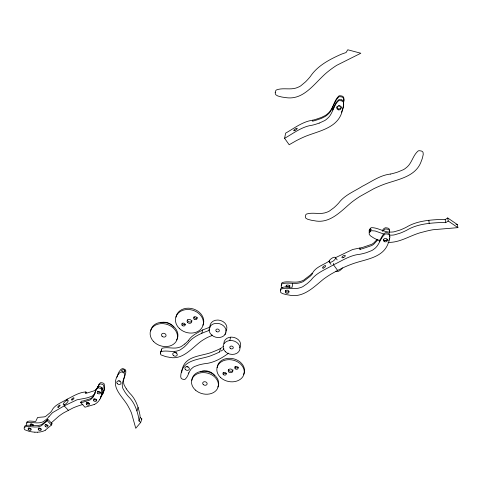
<?xml version="1.0" encoding="UTF-8"?>
<svg xmlns="http://www.w3.org/2000/svg" width="482" height="482" viewBox="0 0 482 482"><rect width="100%" height="100%" fill="white"/><g stroke="black" fill="none" stroke-linecap="round" stroke-linejoin="round"><path stroke-width="0.72" d="M369.164 231.715L369.176 232.21M333.592 263.407L333.508 264.811L337.623 270.42L344.311 267.179A107.106 85.278 -0.1 0 1 353.36 263.564C365.946 259.117 383.298 257.864 388.305 243.03A39.223 34.035 -1.2 0 0 389.245 240.355L389.914 237.252L389.685 235.511A2.344 2.006 -4.7 0 0 389.221 234.897L388.811 234.595A5.284 4.525 -4.4 0 0 388.082 234.228L386.046 233.891A2.982 2.555 -4.6 0 0 385.106 234.125C380.087 237.981 379.424 245.627 373.845 249.212A15.418 13.273 -2.1 0 1 371.7 250.604L366.428 252.652A63.986 56.762 -2.6 0 1 359.97 254.267C350.318 255.068 342.021 260.744 333.508 264.811C325.898 269.366 316.77 272.505 311.258 279.813A60.172 52.267 9.9 0 1 306.98 283.771L302.81 286.657A14.623 12.418 6.7 0 1 300.569 287.573C294.382 289.977 287.555 287.073 281.416 288.941A2.753 2.314 8.1 0 0 280.843 289.495L280.397 291.05A4.886 4.109 7.9 0 0 280.482 291.718L280.62 292.128A2.163 1.814 8.2 0 0 281.036 292.719L282.633 293.628L285.886 294.514A37.518 32.155 6.6 0 0 288.839 295.02C303.045 298.394 313.637 287.17 323.567 279.096A107.034 85.212 0 0 1 331.242 273.999L337.623 270.42M181.69 372.514L181.877 370.911A33.475 26.233 14 0 1 182.341 368.82C185.823 354.963 202.898 356.415 213.393 351.655A77.018 63.871 18.7 0 0 220.443 348.534L221.762 347.703M101.877 392.866L101.455 389.227A1.91 1.446 21.2 0 0 100.997 388.751L100.624 388.516A4.314 3.254 21.2 0 0 99.991 388.221L98.34 387.908A2.428 1.838 21.2 0 0 97.641 388.058C94.309 390.824 95.02 396.511 91.17 399.126A12.677 9.501 22.1 0 1 89.7 400.114L83.127 402.169A41.94 31.752 23.7 0 1 80.705 402.603L85.001 407.23L94.117 404.531M329.519 260.84C323.994 264.877 314.306 267.257 312.029 274.403A47.604 41.277 8.7 0 1 310.028 276.415L303.395 281.494A14.484 12.345 6.5 0 1 301.178 282.41C295.044 284.808 288.272 281.922 282.199 283.79A2.723 2.302 8 0 0 281.627 284.338L281.187 285.886A4.844 4.085 7.8 0 0 281.271 286.549L281.404 286.959A2.139 1.808 8.1 0 0 281.819 287.543L282.295 287.911M389.625 232.788L389.45 230.565A2.32 1.994 -5 0 0 388.992 229.956L388.582 229.655A5.236 4.495 -4.7 0 0 387.859 229.293L385.847 228.962A2.952 2.537 -4.9 0 0 384.919 229.191L382.563 231.432M292.658 283.428L292.146 287.29L284.687 286.959L281.615 287.646A2.741 2.308 8.1 0 0 281.042 288.194L280.596 289.754A4.874 4.103 7.9 0 0 280.681 290.417L280.735 290.628M343.395 103.088L343.997 99.473L343.702 97.454A2.476 2.326 -14.9 0 0 343.196 96.755L342.756 96.424A5.573 5.236 -14.1 0 0 341.973 96.02L339.816 95.695A3.145 2.952 -14.7 0 0 338.84 95.996C333.592 100.768 333.363 109.306 327.489 113.83A16.225 15.376 -8.5 0 1 325.278 115.511L321.38 117.451L315.957 119.313A53.635 51.972 -12.4 0 1 312.607 120.217L312.469 121.217A53.767 52.086 -12 0 0 315.831 120.313L321.265 118.452L325.175 116.505A16.268 15.406 -8.3 0 0 327.386 114.83C333.273 110.294 333.508 101.738 338.768 96.954A3.151 2.958 -14.4 0 1 339.75 96.659L341.913 96.984A5.585 5.248 -13.8 0 1 342.69 97.388L343.136 97.725A2.482 2.332 -14.7 0 1 343.642 98.424L343.943 100.443L343.539 103.184M343.527 105.341L343.467 101.353A2.5 2.344 -14 0 0 342.955 100.648L342.509 100.31A5.633 5.278 -13.2 0 0 341.72 99.901M389.474 232.113L389.39 229.342A2.314 1.994 -5.1 0 0 388.938 228.733L388.528 228.438A5.218 4.489 -4.8 0 0 387.805 228.07L385.793 227.745A2.946 2.531 -5 0 0 384.871 227.974L383.66 228.775L382.244 230.655M389.709 237.054L389.625 234.264A2.338 2.006 -4.8 0 0 389.161 233.65L388.751 233.348A5.272 4.519 -4.5 0 0 388.028 232.981L385.992 232.649A2.97 2.549 -4.7 0 0 385.058 232.878L382.684 235.132L379.274 241.434L379.238 239.94M319.198 123.115L324.748 120.554A16.436 15.532 -7.4 0 0 326.983 118.867C332.929 114.3 333.164 105.672 338.478 100.859A3.181 2.988 -13.5 0 1 339.473 100.557L341.654 100.883A5.645 5.29 -13 0 1 342.443 101.292L342.895 101.636A2.506 2.35 -13.8 0 1 343.407 102.341L343.708 104.371L343.1 108.028A41.801 39.861 -5 0 1 342.184 111.185C337.942 127.887 319.307 130.845 305.666 136.255A113.686 98.858 -1.6 0 0 296.165 140.75L289.17 144.733L284.597 138.316L285.633 133.134C294.255 128.266 302.533 121.609 312.607 120.211M228.239 353.107L228.143 353.535C221.208 358.56 213.279 363.036 204.603 363.705A51.67 39.693 13.4 0 0 198.759 364.976L194.463 366.519A13.225 10.363 14.9 0 0 192.788 367.603C188.522 370.321 188.763 376.406 185.034 379.334A2.506 1.952 16.2 0 1 184.293 379.485L182.576 379.171A4.459 3.482 16.2 0 1 181.931 378.864L181.557 378.623A1.97 1.536 16.2 0 1 181.105 378.129L180.714 376.755L180.895 374.327A33.65 26.299 14 0 1 181.359 372.237C184.865 358.325 202.018 359.819 212.562 355.047A77.457 64.07 18.7 0 0 219.647 351.92L219.919 351.752M229.824 340.521L230.577 337.159M223.672 349.384L223.865 348.534M343.365 106.142L343.16 107.034A39.512 37.656 -5.8 0 1 341.473 112.258M224.98 334.604L225.178 333.761M225.323 333.134L225.419 332.719M219.647 351.92L220.443 348.528M116.933 377.183L118.343 373.182A32.643 25.088 18.4 0 1 119.367 371.381L120.825 369.495L122.024 368.736A1.934 1.494 20.4 0 1 122.687 368.658L123.127 368.712A4.368 3.368 20.3 0 1 123.808 368.893L125.296 369.73A2.458 1.898 20.3 0 1 125.748 370.315C126.579 374.731 122.386 378.84 123.723 383.455A12.809 9.833 19.2 0 0 124.236 385.22L126.32 388.866M212.285 335.044L212.182 335.466L207.585 337.37A74.083 57.774 11.3 0 0 201.072 341.274C191.348 348.522 182.172 360.789 168.345 357.078A34.541 27.86 18.2 0 1 165.633 356.584L161.115 354.927A1.994 1.579 18.1 0 1 160.687 354.397L160.536 354.029A4.513 3.567 18 0 1 160.41 353.439L160.687 352.059A2.537 2.006 18.1 0 1 161.163 351.577C166.682 349.986 172.767 352.685 178.346 350.619A13.466 10.779 17.7 0 0 180.298 349.836L183.841 347.341A54.117 43.82 20.7 0 0 187.661 343.582C192.698 336.617 201.259 333.297 209.11 330.459L209.441 329.212M209.766 327.971L209.923 327.35M201.801 333.243L202.711 329.923L209.977 327.145M389.191 239.102L389.408 238.349M140.69 422.461L139.003 420.937L138.882 419.358A38.777 28.721 20.4 0 0 138.696 417.948C137.147 410.218 134.297 402.205 128.489 396.638A51.942 40.404 17.2 0 1 125.091 392.282L122.97 388.631A12.875 9.851 19.2 0 1 122.458 386.859C121.109 382.232 125.32 378.111 124.483 373.683A2.476 1.904 20.3 0 0 124.025 373.104L122.53 372.255A4.392 3.374 20.3 0 0 121.85 372.074L121.404 372.026A1.946 1.5 20.3 0 0 120.741 372.098L119.536 372.857L118.072 374.749A32.818 25.142 18.4 0 0 117.048 376.556C110.715 388.329 123.88 397.56 128.555 407.049A68.715 50.158 22 0 1 131.538 413.14L135.761 428.293L140.69 422.461L141.835 418.954L140.16 417.436L140.033 415.864A38.584 28.667 20.4 0 0 139.846 414.454C138.322 406.748 135.49 398.759 129.712 393.204A51.664 40.307 17.2 0 1 126.338 388.86M139.003 420.937L140.16 417.436M97.81 387.432L99.069 384.112L100.419 382.792A2.41 1.832 21.2 0 1 101.112 382.642L102.75 382.949A4.278 3.241 21.2 0 1 103.377 383.244L103.744 383.479A1.898 1.44 21.2 0 1 104.202 383.955L104.612 387.576A30.39 22.907 22.8 0 1 103.479 392.246L102.262 394.577L103.865 390.553A19.105 14.454 22.1 0 1 103.419 391.167M97.533 387.962L97.665 387.564M136.942 410.863L138.111 407.386M97.798 387.173L98.683 385.178L99.87 384.136A2.416 1.832 21.2 0 1 100.569 383.985L102.208 384.293A4.29 3.247 21.2 0 1 102.835 384.588L103.202 384.823A1.898 1.44 21.2 0 1 103.66 385.299L104.076 388.926A32.155 24.202 22.9 0 1 103.757 390.908L102.774 393.969L100.889 397.084M98.045 387.058L98.864 385.052L97.774 387.245M86.778 392.975L85.838 391.95L85.278 393.282A41.331 31.553 23.7 0 0 87.67 392.842L94.171 390.788A12.496 9.447 22.2 0 0 95.623 389.805L97.123 388.203M80.705 402.603L81.283 401.235A41.85 31.722 23.7 0 0 83.699 400.801L90.267 398.747A12.652 9.495 22.2 0 0 91.737 397.758C95.581 395.144 94.864 389.468 98.195 386.703A2.428 1.832 21.2 0 1 98.894 386.552L100.545 386.859A4.302 3.254 21.2 0 1 101.172 387.154L101.539 387.395A1.91 1.446 21.2 0 1 102.003 387.865L102.419 391.505A32.288 24.239 22.9 0 1 102.106 393.487L100.31 398.144M160.91 351.257L161.187 350.667M188.233 373.116L188.402 372.719M64.769 404.561A3.229 1.109 -43.5 0 1 63.401 403.705A3.229 1.109 -43.5 0 1 66.594 400.482L67.179 399.174C73.137 396.252 79.036 392.318 85.838 391.95M45.242 430.215L51.399 425.064L52.02 423.69L47.748 419.213A40.452 29.354 25.2 0 1 46.459 420.702L41.934 424.407A12.261 8.857 23.7 0 1 40.301 425.052C35.409 426.733 30.143 424.305 25.317 425.582A2.314 1.651 23.7 0 0 24.944 425.986L24.829 427.166M34.891 432.185A29.818 21.618 24.1 0 1 29.047 431.318L24.913 429.824A1.826 1.301 23.7 0 1 24.492 429.366L24.323 429.046A4.121 2.94 23.6 0 1 24.154 428.534L24.275 427.359A2.32 1.657 23.7 0 1 24.642 426.95C29.486 425.672 34.752 428.106 39.657 426.419A12.285 8.863 23.7 0 0 41.295 425.781L45.82 422.075A40.536 29.372 25.2 0 0 47.116 420.587L47.748 419.213M99.81 399.433L100.738 397.554A30.643 22.979 22.8 0 0 101.865 392.866M370.851 229.83L369.2 232.571L369.182 232.258M97.346 387.896L97.563 387.576M377.888 239.747L373.767 244.199A15.267 13.189 -2.4 0 1 371.646 245.579L362.771 248.616A50.399 44.483 -2.6 0 1 359.59 249.308L359.608 248.061A50.273 44.41 -2.7 0 0 362.777 247.368L371.634 244.338A15.231 13.165 -2.5 0 0 373.749 242.958L377.171 239.452M95.153 393.258L93.418 395.174A12.598 9.477 22.1 0 1 91.954 396.162L88.146 397.566A52.405 39.988 24.2 0 1 83.332 398.614L76.915 399.825L64.184 405.874L52.484 412.694L48.947 416.659M188.619 340.232C191.866 335.177 197.668 332.773 202.711 329.923M141.527 419.322L141.835 418.954M51.122 424.534L52.02 423.69M51.435 422.738L58.539 416.436A87.604 62.648 18.2 0 1 63.805 412.773L73.035 407.947A87.64 62.696 18.1 0 1 79.584 405.452L82.886 404.44M184.835 343.991L181.304 346.486A13.394 10.749 17.7 0 1 179.364 347.269C173.815 349.329 167.754 346.63 162.265 348.233A2.524 2 18.1 0 0 161.789 348.715L161.512 350.095A4.489 3.561 18 0 0 161.639 350.679M369.417 231.631L369.29 231.378A2.308 1.994 -3.5 0 1 369.158 230.655L369.224 230.191A5.212 4.501 -3.8 0 1 369.471 229.492L370.688 228.046A2.934 2.537 -3.6 0 1 371.538 227.661C378.346 227.564 384.359 232.71 391.396 232.071A15.641 13.526 -6.4 0 0 394.083 231.818L399.662 230.173A63.25 56.237 -8.2 0 0 406.362 227.215C416.424 221.063 428.751 220.015 440.289 219.461A48.363 40.12 -7.3 0 1 442.597 219.485L445.181 219.605L447.706 217.954L457.328 224.54L457.9 227.637L432.884 229.751A85.392 68.998 -5.7 0 0 423.082 232.011C411.158 234.601 400.554 242.856 388.022 242.374M389.245 235.065L391.553 235.156A15.737 13.58 -6.2 0 0 394.258 234.903L399.867 233.258A63.648 56.496 -7.9 0 0 406.615 230.294C416.749 224.118 429.149 223.076 440.759 222.527A48.658 40.283 -7.2 0 1 443.079 222.551L445.681 222.678L448.224 221.015L447.706 217.954M223.503 346.6L222.774 347.07M222.72 349.986L220.973 351.095M284.597 138.316C293.472 133.333 301.985 126.501 312.372 125.181A68.36 66.636 -14.2 0 0 319.192 123.097M67.179 399.174C61.823 402.591 54.273 404.729 51.604 411.068A39.97 29.227 25.3 0 1 50.321 412.55L45.838 416.249A12.116 8.821 23.8 0 1 44.211 416.888L37.62 417.448L35.692 421.479L29.745 421.033L27.414 421.479A2.302 1.651 23.8 0 0 27.04 421.883L26.896 422.883M335.195 257.804L352.71 249.477L359.608 248.061L360.452 249.242M87.128 403.301L88.79 402.88M390.293 174.068C380.027 175.237 371.411 181.714 362.416 186.227C354.366 191.408 344.582 195.011 338.75 202.976A62.16 56.948 4.4 0 1 333.761 207.85L329.272 211.146A15.532 13.864 0.8 0 1 326.868 212.207C320.319 214.984 312.951 211.893 306.456 214.074A2.916 2.579 3.5 0 0 305.835 214.701L305.335 216.442A5.188 4.585 3.2 0 0 305.413 217.183L305.552 217.641A2.289 2.024 3.6 0 0 305.986 218.286L307.667 219.268L311.113 220.196A39.886 35.933 0.2 0 0 314.246 220.708C329.796 224.142 340.888 211.243 351.529 202.344A114.168 94.388 -5.6 0 1 359.813 196.517L373.887 188.667A114.258 94.46 -5.7 0 1 383.618 184.461C397.421 179.328 416.062 177.123 421.401 160.861A42.085 37.909 -12.2 0 0 422.467 157.855L423.25 154.367L423.045 152.42A2.524 2.229 -15.4 0 0 422.569 151.74L422.136 151.408A5.694 5.025 -15 0 0 421.364 151.011L419.189 150.679A3.211 2.838 -15.3 0 0 418.183 150.95C412.688 155.427 411.905 163.862 405.808 168.049A16.557 14.767 -12.6 0 1 403.488 169.646L397.813 172.032A67.028 61.437 -16.8 0 1 390.3 174.092M370.471 229.083L370.845 229.125M456.014 224.63L457.328 224.54M37.397 432.215L34.891 432.179M124.223 371.971L124.615 371.905A1.506 0.771 65.4 0 0 124.826 371.08M383.69 233.975L375.026 230.956L371.574 230.715A2.952 2.549 -3.4 0 0 370.718 231.101L369.495 232.559A5.248 4.519 -3.6 0 0 369.248 233.258L369.182 233.722A2.32 2 -3.3 0 0 369.314 234.445L370.477 235.861L373.327 237.753A40.524 35.186 -7.6 0 0 376.056 239.162L379.491 240.578M341.72 99.901L339.539 99.575A3.175 2.982 -13.8 0 0 338.551 99.876L336.099 102.582L332.67 110.059L332.929 107.082L333.725 108.251M448.224 221.015L457.9 227.637M47.116 420.587L51.399 425.064M68.275 410.224L64.184 405.874L64.787 404.525A3.229 1.109 -42.8 0 0 68.01 401.313A3.229 1.109 -42.8 0 0 66.582 400.512M101.365 387.799L102.365 388.902M329.242 262.039L330.947 264.365M335.49 257.575A3.844 1.548 -35.4 0 1 331.465 262.009A3.844 1.548 -35.4 0 1 330.056 259.72A3.844 1.548 -35.4 0 1 335.49 257.575L337.189 259.906M121.838 370.863L121.729 370.646A1.428 0.795 -10.9 0 1 121.904 370.013M124.76 370.55L124.91 371.128M281.596 285.681L281.464 285.272A4.832 4.079 7.7 0 1 281.386 284.615L281.819 283.067A2.717 2.296 8 0 1 282.392 282.512C288.453 280.651 295.207 283.53 301.328 281.133A14.454 12.327 6.5 0 0 303.54 280.217L310.161 275.15A47.489 41.217 8.7 0 0 312.155 273.137M445.181 219.605L445.681 222.678M428.805 220.244L429.197 223.305M161.289 350.776L161.44 349.896A1.542 0.319 -55.7 0 1 161.404 350.474M341.208 106.685A2.145 2.012 -12.7 0 1 339.033 108.92A2.145 2.012 -12.7 0 1 336.948 106.715M340.063 105.787A2.127 1.994 -13.3 0 1 338.394 105.787M288.953 291.279A1.862 1.567 7.7 0 1 285.471 290.399M388.866 240.09A37.078 32.174 -1.4 0 1 388.685 240.62M387.305 239.289A2.006 1.717 -4.4 0 1 383.419 239.367M289.881 285.519A1.844 1.554 7.6 0 1 287.881 286.85A1.844 1.554 7.6 0 1 286.218 285.091M286.115 286.989A1.85 1.56 7.6 0 1 288.14 285.043A1.85 1.56 7.6 0 1 289.387 287.525M387.733 239.241A2.675 2.289 -4.4 0 1 383.323 239.813M370.797 229.167A1.789 0.729 -31.3 0 1 371.001 229.787M369.525 231.426A1.952 0.596 -79.8 0 1 370.489 228.962M342.31 267.817A3.826 1.585 -35.3 0 1 339.057 270.992A3.826 1.585 -35.3 0 1 335.954 271.137M120.205 381.087A2.211 1.693 20.3 0 1 119.982 381.045M119.343 380.828A2.211 1.693 20.3 0 1 118.801 380.485M124.344 372.086A1.669 0.657 28.1 0 1 121.976 370.887M122.332 369.905A1.669 1.283 8.1 0 1 124.85 370.519M45.284 430.257A18.961 13.677 23.8 0 1 37.385 432.185M41.157 429.07A1.573 1.127 23.1 0 1 38.867 427.835M48.001 425.54A1.579 1.139 22.9 0 1 45.615 424.455M31.089 429.028A1.567 1.121 23.6 0 1 28.799 427.793M99.774 399.415A19.575 14.683 22.1 0 1 94.153 404.579M96.683 399.837A1.633 1.223 21.2 0 1 95.129 399.927A1.633 1.223 21.2 0 1 94.014 398.825M89.387 403.639A1.621 1.211 21.5 0 1 87.652 403.524A1.621 1.211 21.5 0 1 86.796 402.181M100.521 392.306A1.639 1.241 21.2 0 1 98.87 392.366A1.639 1.241 21.2 0 1 97.804 391.155M48.959 416.671A50.538 36.777 25.8 0 1 46.17 419.557L43.314 421.648A12.213 8.851 23.8 0 1 41.681 422.286C36.807 423.967 31.565 421.551 26.751 422.828A2.308 1.651 23.7 0 0 26.377 423.232L26.263 424.413A4.097 2.934 23.7 0 0 26.426 424.919L26.594 425.238A1.814 1.295 23.7 0 0 26.709 425.395M30.8 425.883A1.56 1.121 23.6 0 1 30.444 424.244A1.56 1.121 23.6 0 1 32.439 424.244A1.56 1.121 23.6 0 1 33.053 425.889M33.463 424.763A1.56 1.121 23.6 0 1 30.956 423.919M101.015 387.383A1.633 1.235 21.2 0 1 102.449 389.474M102.907 388.221A1.633 1.235 21.2 0 1 101.943 388.606M191.878 380.334A13.586 10.598 14.6 0 1 207.935 371.767A13.586 10.598 14.6 0 1 217.84 387.058M200.223 371.851A9.839 7.7 14.6 0 1 214.394 375.321M217.159 367.676A13.827 10.929 12.8 0 1 233.752 358.831A13.827 10.929 12.8 0 1 243.573 374.484M233.059 369.935A2.302 1.82 12.8 0 1 230.788 371.285A2.302 1.82 12.8 0 1 228.546 369.531M238.337 367.145A1.735 1.374 12.4 0 1 236.542 367.874A1.735 1.374 12.4 0 1 235.035 366.573M226.257 373.333A1.723 1.356 13.3 0 1 224.401 373.628A1.723 1.356 13.3 0 1 223.214 372.291M223.865 343.576A8.507 6.856 12.9 0 1 234.216 337.478A8.507 6.856 12.9 0 1 239.747 347.865M188.113 366.947A2.271 1.789 16.1 0 1 186.823 366.513M209.935 326.573A8.574 6.989 14.2 0 1 220.545 320.458A8.574 6.989 14.2 0 1 225.763 331.261M188.631 340.244A53.821 43.693 20.7 0 1 184.817 343.979M176.755 352.836A2.289 1.82 17.2 0 1 174.357 352.053M160.717 353.101A1.717 0.56 -68.9 0 1 160.964 351.3M175.972 317.15A14.159 11.55 16.8 0 1 193.149 308.92A14.159 11.55 16.8 0 1 202.916 325.266M192.047 320.753A2.362 1.922 16.8 0 1 189.468 321.97A2.362 1.922 16.8 0 1 187.462 319.783M197.367 317.524A1.777 1.452 16.3 0 1 195.565 318.319A1.777 1.452 16.3 0 1 193.993 316.957M185.287 324.259A1.765 1.434 17.2 0 1 183.407 324.597A1.765 1.434 17.2 0 1 182.16 323.187M150.667 330.971A13.93 11.182 18.5 0 1 167.989 323.229A13.93 11.182 18.5 0 1 176.641 339.979M160.819 322.687A10.086 8.116 18.5 0 1 173.737 327.073M275.234 92.46L275.228 92.755A5.537 5.332 2.2 0 0 275.324 93.61L275.481 94.141A2.446 2.356 3.6 0 0 275.963 94.876L277.777 95.972L281.476 96.948A42.735 41.874 -14.5 0 0 284.832 97.448C304.226 101.214 314.957 81.964 327.923 71.643A93.074 84.187 -14.4 0 1 336.641 65.365L360.825 53.243L347.763 49.773L346.022 52.592L344.04 53.237A53.231 49.501 -17.2 0 0 340.991 54.364C329.477 59.479 317.409 65.799 310.3 76.578A68.577 68.203 54.2 0 1 305.431 81.94L300.69 85.898A16.623 16.147 -7.8 0 1 298.141 87.206C291.279 90.616 283.199 87.248 276.373 89.971A3.115 3 3.2 0 0 275.728 90.712L275.234 92.46M294.833 130.526A2.091 0.584 -33.5 0 0 297.225 128.369A2.091 0.584 -33.5 0 0 294.357 129.628A2.091 0.584 -33.5 0 0 294.833 130.526M338.286 109.824A2.151 2.012 -12.5 0 0 341.111 107.48A2.151 2.012 -12.5 0 0 337.611 106.395A2.151 2.012 -12.5 0 0 338.286 109.824M323.693 268.004A1.904 0.747 -38.4 0 0 325.591 265.721A1.904 0.747 -38.4 0 0 322.97 266.932A1.904 0.747 -38.4 0 0 323.693 268.004M285.916 292.887A1.868 1.567 7.7 0 0 288.971 292.134A1.868 1.567 7.7 0 0 286.549 290.242A1.868 1.567 7.7 0 0 285.916 292.887M343.148 257.689A1.934 0.807 -32.3 0 0 345.251 255.544A1.934 0.807 -32.3 0 0 342.431 256.478A1.934 0.807 -32.3 0 0 343.148 257.689M384.503 241.699A2.012 1.723 -4.3 0 0 387.42 240.012A2.012 1.723 -4.3 0 0 384.311 238.723A2.012 1.723 -4.3 0 0 384.503 241.699M117.307 383.69A2.217 1.699 20.3 0 0 120.964 383.552A2.217 1.699 20.3 0 0 118.421 380.973A2.217 1.699 20.3 0 0 117.307 383.69M38.548 429.83A1.579 1.127 23.1 0 0 41.139 429.974A1.579 1.127 23.1 0 0 39.458 428.094A1.579 1.127 23.1 0 0 38.548 429.83M45.278 426.335A1.585 1.139 22.9 0 0 47.881 426.48A1.585 1.139 22.9 0 0 46.2 424.582A1.585 1.139 22.9 0 0 45.278 426.335M28.468 429.781A1.573 1.121 23.5 0 0 31.047 429.926A1.573 1.121 23.5 0 0 29.36 428.052A1.573 1.121 23.5 0 0 28.468 429.781M93.851 400.837A1.633 1.223 21.2 0 0 96.52 400.747A1.633 1.223 21.2 0 0 94.629 398.867A1.633 1.223 21.2 0 0 93.851 400.837M86.555 404.464A1.627 1.211 21.5 0 0 89.26 404.597A1.627 1.211 21.5 0 0 87.579 402.627A1.627 1.211 21.5 0 0 86.555 404.464M97.671 393.3A1.645 1.241 21.2 0 0 100.364 393.204A1.645 1.241 21.2 0 0 98.461 391.306A1.645 1.241 21.2 0 0 97.671 393.3M72.384 399.885A1.621 0.596 -40.9 0 0 73.957 397.897A1.621 0.596 -40.9 0 0 71.806 399.024A1.621 0.596 -40.9 0 0 72.384 399.885M58.605 407.145A1.609 0.5 -45.4 0 0 60.051 405.103A1.609 0.5 -45.4 0 0 58.069 406.465A1.609 0.5 -45.4 0 0 58.605 407.145M195.469 390.107A13.617 10.61 14.6 0 0 217.948 387.45A13.617 10.61 14.6 0 0 201.428 372.7A13.617 10.61 14.6 0 0 195.469 390.107M203.344 384.624A2.271 1.765 14.6 0 0 207.085 384.16A2.271 1.765 14.6 0 0 204.314 381.72A2.271 1.765 14.6 0 0 203.344 384.624M220.72 377.641A13.858 10.935 12.8 0 0 243.759 374.839A13.858 10.935 12.8 0 0 227.161 359.771A13.858 10.935 12.8 0 0 220.72 377.641M228.884 371.996A2.308 1.826 12.9 0 0 232.722 371.508A2.308 1.826 12.9 0 0 229.932 369.007A2.308 1.826 12.9 0 0 228.884 371.996M235.228 368.772A1.741 1.374 12.4 0 0 238.114 368.399A1.741 1.374 12.4 0 0 236.023 366.519A1.741 1.374 12.4 0 0 235.228 368.772M223.401 374.622A1.723 1.356 13.3 0 0 226.263 374.255A1.723 1.356 13.3 0 0 224.172 372.393A1.723 1.356 13.3 0 0 223.401 374.622M225.449 351.788A8.549 6.875 12.9 0 0 239.699 350.004A8.549 6.875 12.9 0 0 229.51 340.557A8.549 6.875 12.9 0 0 225.449 351.788M185.492 369.634A2.283 1.795 16.1 0 0 189.275 369.266A2.283 1.795 16.1 0 0 186.57 366.712A2.283 1.795 16.1 0 0 185.492 369.634M230.306 348.396A1.759 1.416 12.9 0 0 233.228 347.98A1.759 1.416 12.9 0 0 231.083 346.064A1.759 1.416 12.9 0 0 230.306 348.396M211.658 335.032A8.622 7.007 14.2 0 0 225.871 332.851A8.622 7.007 14.2 0 0 215.267 323.44A8.622 7.007 14.2 0 0 211.658 335.032M173.369 355.463A2.302 1.82 17.2 0 0 177.177 355.126A2.302 1.82 17.2 0 0 174.484 352.505A2.302 1.82 17.2 0 0 173.369 355.463M216.37 331.429A1.777 1.446 14.2 0 0 219.292 330.965A1.777 1.446 14.2 0 0 217.099 329.031A1.777 1.446 14.2 0 0 216.37 331.429M179.653 328.742A14.189 11.562 16.8 0 0 202.982 325.483A14.189 11.562 16.8 0 0 185.642 309.637A14.189 11.562 16.8 0 0 179.653 328.742M187.775 322.633A2.368 1.928 16.8 0 0 191.655 322.066A2.368 1.928 16.8 0 0 188.745 319.439A2.368 1.928 16.8 0 0 187.775 322.633M194.119 319.126A1.783 1.458 16.3 0 0 197.048 318.692A1.783 1.458 16.3 0 0 194.861 316.716A1.783 1.458 16.3 0 0 194.119 319.126M182.166 325.38A1.765 1.434 17.2 0 0 185.13 325.211A1.765 1.434 17.2 0 0 183.172 323.103A1.765 1.434 17.2 0 0 182.166 325.38M153.427 341.364A13.96 11.194 18.5 0 0 176.749 340.298A13.96 11.194 18.5 0 0 161.271 323.609A13.96 11.194 18.5 0 0 153.427 341.364M162.066 336.237A2.326 1.868 18.5 0 0 165.947 336.038A2.326 1.868 18.5 0 0 163.344 333.267A2.326 1.868 18.5 0 0 162.066 336.237"/></g></svg>
